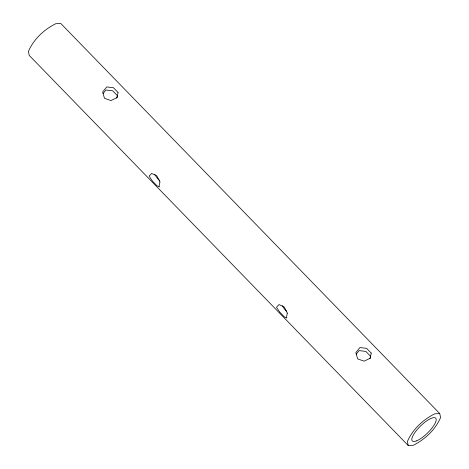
<?xml version="1.0" encoding="UTF-8"?>
<svg xmlns="http://www.w3.org/2000/svg" width="469" height="469" viewBox="0 0 469 469"><rect width="100%" height="100%" fill="white"/><g stroke="black" fill="none" stroke-linecap="round" stroke-linejoin="round"><path stroke-width="0.7" d="M116.804 98.103L117.279 95.541L112.671 90.804L105.976 90.013L103.063 93.56M369.977 358.715L370.457 356.159L365.849 351.416L359.154 350.624L356.241 354.171M439.734 413.558L434.657 413.84C422.95 419.761 412.603 429.358 407.391 441.546L408.247 445.55L413.318 445.269C425.031 439.347 435.379 429.751 440.59 417.568L439.734 413.558L60.753 23.45L55.682 23.731C43.969 29.653 33.621 39.249 28.41 51.432L29.266 55.442L408.247 445.55M159.777 180.682L157.009 177.839L154.823 174.579M286.688 311.322L284.384 308.954L282.197 305.694M118.03 92.463L117.074 97.587L110.96 100.559L104.493 98.297L102.658 92.018L106.727 86.929L113.422 87.721L118.03 92.463M371.208 353.075L370.252 358.199L364.137 361.171L357.665 358.908L355.836 352.629L359.905 347.547L366.6 348.338L371.208 353.075M159.952 182.001L159.12 185.982L159.524 186.891L157.062 185.865L152.46 181.128L149.171 176.238L149.306 175.881L151.657 173.46L156.763 175.799L159.952 182.001M287.327 313.122L286.495 317.097L286.899 318.005L284.437 316.98L279.835 312.243L276.546 307.353L276.681 306.996L279.032 304.574L284.138 306.919L287.327 313.122M416.249 440.96A16.327 4.954 -44.2 0 0 436.035 420.857A16.327 4.954 -44.2 0 0 419.685 426.849A16.327 4.954 -44.2 0 0 416.249 440.96"/></g></svg>
